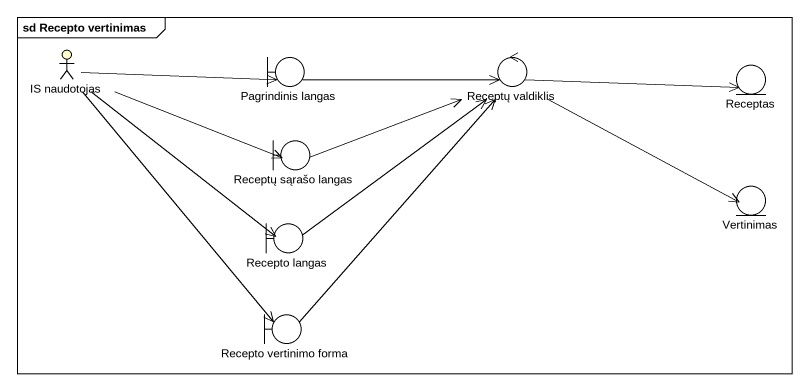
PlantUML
@startuml
mainframe sd Recepto vertinimas
actor "IS naudotojas" as IS_naudotojas #FFFFCC
boundary "Pagrindinis langas" as Pagrindinis_langas
control "Receptų valdiklis" as Receptų_valdiklis
entity Receptas
boundary "Receptų sąrašo langas" as Receptų_sąrašo_langas
boundary "Recepto langas" as Recepto_langas
entity Vertinimas
boundary "Recepto vertinimo forma" as Recepto_vertinimo_forma
IS_naudotojas -right-> Pagrindinis_langas
IS_naudotojas -right-> Receptų_sąrašo_langas
IS_naudotojas --> Recepto_langas
IS_naudotojas --> Recepto_vertinimo_forma
Pagrindinis_langas -right-> Receptų_valdiklis
Receptų_valdiklis -right-> Receptas
Receptų_valdiklis -right-> Vertinimas
Receptų_sąrašo_langas -right-> Receptų_valdiklis
Recepto_langas -up-> Receptų_valdiklis
Recepto_vertinimo_forma -up-> Receptų_valdiklis
@enduml
